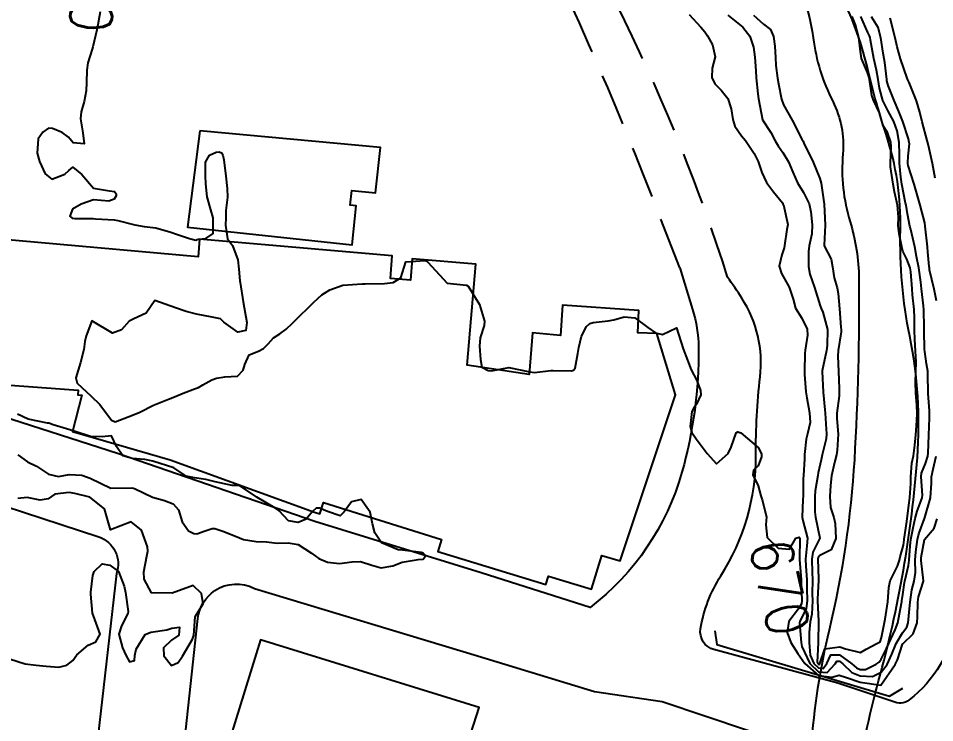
# Model space of a CAD drawing. Header units: metres. Extents: x 298520 to 308411, y 7433745 to 7450750.
# Drawn here: x 300451.8 to 300539.6, y 7445587.4 to 7445654.8 of the extents above; entities that cross this region are included whole.
import ezdxf
from ezdxf.enums import TextEntityAlignment as Align

# ---------------------------------------------------------------- set-up
doc = ezdxf.new("R2010")
doc.units = ezdxf.units.M
doc.header["$LTSCALE"] = 10
doc.linetypes.add('DASHED', pattern=[0.75, 0.5, -0.25])
for name, color, linetype in [('Cotas', 45, 'Continuous'), ('Curvas de Nivel 1m', 11, 'Continuous'), ('Curvas de Nivel 5m', 15, 'Continuous'), ('Edificações', 30, 'Continuous'), ('Hidrografia', 140, 'Continuous'), ('Pontes e viadutos', 190, 'Continuous'), ('Vias Primárias', 230, 'Continuous'), ('Vias Secundárias', 230, 'DASHED')]:
    doc.layers.add(name, color=color, linetype=linetype)
doc.styles.add('Style-STANDARD', font='STANDARD.shx')

msp = doc.modelspace()

# ---------------------------------------------------------------- linework, layer by layer
at = {"layer": 'Curvas de Nivel 1m', "flags": 128}
for points, elevation in [([(300516.07, 7445655.201), (300517.191, 7445653.987), (300517.555, 7445653.553), (300517.83, 7445653.18), (300518.301, 7445652.3), (300518.543, 7445651.169), (300518.26, 7445650.059), (300518.25, 7445649.173), (300518.526, 7445648.568), (300519.121, 7445647.976), (300519.784, 7445647.153), (300520.089, 7445646.159), (300520.236, 7445645.153), (300520.426, 7445644.499), (300521.067, 7445643.597), (300521.45, 7445643.136), (300522.278, 7445641.901), (300522.668, 7445641.124), (300523.027, 7445640.064), (300523.49, 7445639.113), (300524.138, 7445638.237), (300524.994, 7445637.162), (300525.04, 7445637.09), (300525.097, 7445636.983), (300525.518, 7445635.084), (300525.422, 7445634.621), (300525.204, 7445633.087), (300525.171, 7445632.857), (300524.934, 7445632.206), (300524.69, 7445631.094), (300524.913, 7445630.413), (300525.641, 7445629.083), (300526.016, 7445627.945), (300526.266, 7445627.076), (300526.859, 7445626.123), (300527.38, 7445625.065), (300527.406, 7445624.496), (300527.181, 7445623.066), (300527.15, 7445622.736), (300527.111, 7445621.067), (300527.124, 7445620.741), (300527.257, 7445619.065), (300527.34, 7445618.491), (300527.61, 7445617.061), (300527.655, 7445616.149), (300527.394, 7445615.063), (300527.26, 7445614.53), (300527.131, 7445613.066), (300527.107, 7445612.658), (300527.014, 7445611.067), (300527.001, 7445610.743), (300526.978, 7445609.067), (300526.969, 7445608.748), (300526.888, 7445607.067), (300526.954, 7445606.743), (300527.403, 7445605.062), (300527.353, 7445604.311), (300527.225, 7445603.064), (300527.248, 7445602.392), (300527.325, 7445601.062), (300527.342, 7445600.271), (300527.37, 7445599.062), (300527.276, 7445598.312), (300526.669, 7445597.068), (300526.637, 7445596.943), (300526.792, 7445595.067), (300526.873, 7445594.68), (300527.612, 7445593.059), (300528.455, 7445592.27), (300529.289, 7445592.208), (300530.065, 7445593.034), (300530.224, 7445593.275), (300530.467, 7445593.276), (300530.776, 7445593.025), (300531.642, 7445592.199), (300532.452, 7445591.865), (300533.617, 7445591.823), (300534.455, 7445592.228), (300535.022, 7445592.972), (300535.487, 7445593.956), (300535.897, 7445594.959), (300536.503, 7445596.008), (300536.908, 7445596.547), (300537.048, 7445596.945), (300537.189, 7445598.28), (300537.236, 7445598.943), (300537.391, 7445600.101), (300537.615, 7445600.939), (300537.746, 7445601.763), (300537.73, 7445602.939), (300537.768, 7445603.766), (300537.949, 7445604.937), (300538.078, 7445605.476), (300538.596, 7445606.93), (300538.606, 7445606.957), (300538.634, 7445607.032), (300539.179, 7445608.922), (300539.274, 7445610.321), (300539.29, 7445610.921), (300539.434, 7445611.663), (300539.723, 7445612.915)], 669), ([(300519.782, 7445655.154), (300521.192, 7445654), (300521.864, 7445653.133), (300522.232, 7445652.069), (300522.36, 7445651.128), (300522.447, 7445649.823), (300522.478, 7445649.127), (300522.645, 7445647.597), (300522.722, 7445647.124), (300523.083, 7445645.12), (300523.879, 7445643.915), (300524.309, 7445643.101), (300524.586, 7445642.625), (300525.052, 7445641.993), (300525.596, 7445641.084), (300525.988, 7445640.121), (300526.458, 7445639.076), (300527.004, 7445638.165), (300527.547, 7445637.064), (300527.729, 7445636.316), (300527.865, 7445635.061), (300527.811, 7445634.205), (300527.551, 7445633.064), (300527.484, 7445632.518), (300527.491, 7445631.064), (300527.639, 7445630.336), (300528.081, 7445629.058), (300528.615, 7445627.313), (300528.711, 7445627.052), (300528.868, 7445626.694), (300529.303, 7445625.043), (300529.286, 7445623.502), (300529.209, 7445623.044), (300528.822, 7445621.069), (300528.818, 7445621.05), (300528.821, 7445621.031), (300528.906, 7445619.048), (300529.062, 7445617.351), (300529.082, 7445617.045), (300529.199, 7445615.505), (300529.229, 7445615.043), (300529.186, 7445614.584), (300528.813, 7445613.048), (300528.698, 7445612.559), (300528.436, 7445611.302), (300528.385, 7445611.053), (300528.125, 7445609.592), (300528.092, 7445609.056), (300528.106, 7445607.587), (300528.156, 7445607.055), (300528.598, 7445605.065), (300528.592, 7445605.05), (300527.924, 7445603.726), (300527.815, 7445603.058), (300527.852, 7445601.775), (300527.872, 7445601.057), (300527.859, 7445599.741), (300527.871, 7445599.057), (300527.807, 7445597.77), (300527.664, 7445597.058), (300527.548, 7445596.014), (300527.577, 7445595.059), (300527.672, 7445593.86), (300527.997, 7445593.055), (300528.459, 7445592.626), (300528.913, 7445592.591), (300529.254, 7445593.042), (300529.638, 7445593.876), (300530.476, 7445593.881), (300531.647, 7445593.012), (300532.082, 7445592.628), (300532.458, 7445592.474), (300532.964, 7445592.489), (300533.996, 7445592.985), (300534.258, 7445593.19), (300534.47, 7445593.462), (300534.979, 7445594.479), (300535.203, 7445594.969), (300535.815, 7445596.27), (300536.053, 7445596.957), (300536.408, 7445598.829), (300536.426, 7445598.952), (300536.439, 7445599.046), (300536.544, 7445599.674), (300536.707, 7445600.802), (300536.737, 7445600.948), (300537.094, 7445602.429), (300537.137, 7445602.944), (300537.228, 7445604.319), (300537.306, 7445604.943), (300537.517, 7445606.048), (300537.728, 7445606.939), (300537.918, 7445607.659), (300538.384, 7445608.933), (300538.418, 7445609.171), (300538.285, 7445610.934), (300538.327, 7445611.293), (300538.696, 7445612.214), (300538.931, 7445612.927), (300538.968, 7445613.189), (300539.033, 7445614.925), (300539.079, 7445616.594), (300539.094, 7445616.925), (300539.09, 7445617.258), (300538.954, 7445618.927), (300538.935, 7445620.794), (300538.938, 7445620.928), (300538.932, 7445621.056), (300538.811, 7445621.756), (300538.64, 7445622.932), (300538.624, 7445623.132), (300538.573, 7445624.933), (300538.566, 7445625.214), (300538.533, 7445626.933), (300538.505, 7445627.305), (300538.324, 7445628.936), (300538.258, 7445629.581), (300538.062, 7445630.939), (300537.857, 7445632.018), (300537.676, 7445632.943), (300537.292, 7445634.614), (300537.21, 7445634.948), (300536.98, 7445636.109), (300536.843, 7445636.951), (300536.807, 7445637.14), (300536.454, 7445638.956), (300536.346, 7445639.634), (300536.216, 7445640.958), (300536.21, 7445641.8), (300536.178, 7445642.959), (300535.977, 7445644.058), (300535.662, 7445644.964), (300535.099, 7445646.027), (300534.625, 7445646.977), (300534.299, 7445648.156), (300534.179, 7445648.984), (300534.024, 7445649.869), (300533.761, 7445650.991), (300533.437, 7445652.738), (300533.4, 7445652.997), (300533.351, 7445653.164), (300533.188, 7445653.48), (300532.501, 7445655.007)], 668), ([(300522.223, 7445655.13), (300523.195, 7445654.288), (300523.865, 7445653.786), (300524.138, 7445653.106), (300524.259, 7445652.189), (300524.327, 7445651.102), (300524.377, 7445650.334), (300524.538, 7445649.099), (300524.614, 7445648.583), (300524.907, 7445647.093), (300525.105, 7445646.553), (300525.933, 7445645.081), (300526.869, 7445643.268), (300526.973, 7445643.071), (300527.061, 7445642.894), (300527.93, 7445641.061), (300528.584, 7445639.49), (300528.706, 7445639.053), (300528.993, 7445637.05), (300529.089, 7445635.048), (300528.997, 7445633.103), (300529.005, 7445633.049), (300529.663, 7445631.772), (300529.789, 7445631.037), (300529.947, 7445629.994), (300530.237, 7445629.03), (300530.353, 7445628.494), (300530.458, 7445627.026), (300530.594, 7445625.276), (300530.629, 7445625.023), (300530.629, 7445624.812), (300530.333, 7445623.027), (300530.293, 7445622.503), (300530.38, 7445621.026), (300530.423, 7445619.38), (300530.437, 7445619.025), (300530.423, 7445618.679), (300530.225, 7445617.028), (300530.228, 7445616.508), (300530.335, 7445615.026), (300530.259, 7445613.477), (300530.179, 7445613.028), (300529.986, 7445612.321), (300529.706, 7445611.035), (300529.615, 7445610.09), (300529.545, 7445609.037), (300529.596, 7445607.99), (300529.911, 7445607.031), (300530.064, 7445606.465), (300530.119, 7445605.027), (300529.682, 7445603.948), (300528.588, 7445603.411), (300528.424, 7445603.213), (300528.4, 7445603.052), (300528.446, 7445601.17), (300528.446, 7445601.051), (300528.366, 7445599.221), (300528.37, 7445599.052), (300528.455, 7445597.109), (300528.456, 7445597.051), (300528.418, 7445595.126), (300528.415, 7445595.051), (300528.339, 7445593.177), (300528.388, 7445593.051), (300528.462, 7445592.979), (300528.537, 7445592.975), (300528.585, 7445593.049), (300529.052, 7445594.477), (300530.488, 7445594.665), (300531.035, 7445594.464), (300532.48, 7445594.123), (300533.038, 7445594.441), (300534.053, 7445594.984), (300534.354, 7445595.121), (300534.499, 7445595.552), (300534.784, 7445596.976), (300534.847, 7445597.306), (300535.1, 7445598.971), (300535.191, 7445600.333), (300535.338, 7445600.968), (300536.011, 7445602.393), (300536.207, 7445602.956), (300536.28, 7445603.262), (300536.604, 7445604.383), (300536.668, 7445604.894), (300536.674, 7445604.949), (300536.916, 7445606.661), (300536.957, 7445606.947), (300537.144, 7445608.449), (300537.218, 7445608.944), (300537.309, 7445610.308), (300537.305, 7445610.944), (300537.406, 7445612.233), (300537.553, 7445612.941), (300537.697, 7445613.956), (300537.777, 7445614.939), (300537.858, 7445615.817), (300537.91, 7445616.938), (300537.876, 7445617.825), (300537.779, 7445618.94), (300537.745, 7445619.984), (300537.783, 7445620.94), (300537.801, 7445621.952), (300537.745, 7445622.941), (300537.672, 7445624.105), (300537.657, 7445624.942), (300537.656, 7445626.147), (300537.624, 7445626.942), (300537.473, 7445628.358), (300537.414, 7445628.945), (300537.287, 7445630.577), (300537.227, 7445630.947), (300536.931, 7445631.783), (300536.541, 7445632.558), (300536.454, 7445632.957), (300536.199, 7445634.205), (300536.103, 7445634.959), (300536.134, 7445635.8), (300536.033, 7445636.96), (300535.745, 7445638.223), (300535.597, 7445638.964), (300535.369, 7445640.635), (300535.354, 7445640.967), (300535.42, 7445642.606), (300535.393, 7445642.967), (300535.072, 7445643.917), (300534.662, 7445644.559), (300534.527, 7445644.978), (300534.287, 7445645.79), (300533.711, 7445646.991), (300533.565, 7445647.441), (300533.352, 7445648.997), (300533.313, 7445649.175), (300533.139, 7445649.641), (300532.585, 7445651.006), (300532.49, 7445651.68), (300532.329, 7445653.009), (300531.996, 7445654.211), (300531.688, 7445655.015)], 667), ([(300539.75, 7445627.785), (300539.541, 7445628.92), (300539.106, 7445630.742), (300539.077, 7445630.928), (300539.065, 7445631.068), (300538.938, 7445632.474), (300538.902, 7445632.93), (300538.902, 7445632.972), (300538.687, 7445634.933), (300538.632, 7445635.27), (300538.208, 7445636.938), (300537.88, 7445638.065), (300537.613, 7445638.944), (300537.04, 7445640.757), (300537.005, 7445640.95), (300537.004, 7445640.99), (300537.05, 7445641.64), (300537.178, 7445642.832), (300537.158, 7445642.949), (300537.066, 7445643.286), (300536.533, 7445644.955), (300536.143, 7445645.914), (300535.704, 7445646.964), (300535.127, 7445648.421), (300535.012, 7445648.852), (300534.997, 7445648.972), (300534.798, 7445650.624), (300534.735, 7445650.976), (300534.638, 7445651.5), (300534.441, 7445652.981), (300534.163, 7445653.956), (300533.549, 7445654.995)], 669)]:
    msp.add_lwpolyline(points, dxfattribs=dict(at, elevation=elevation))
at = {"layer": 'Curvas de Nivel 5m', "elevation": 670, "flags": 128}
for points in [[(300459.626, 7445655.457), (300459.352, 7445653.878), (300459.322, 7445653.738), (300459.176, 7445653.206), (300458.925, 7445652.123), (300458.861, 7445651.883), (300458.466, 7445650.564), (300458.365, 7445649.888), (300458.316, 7445648.693), (300458.296, 7445647.888), (300458.102, 7445646.89), (300457.806, 7445645.893), (300457.767, 7445645.209), (300457.992, 7445643.891), (300458.105, 7445642.837), (300457.053, 7445642.914), (300456.604, 7445643.452), (300455.986, 7445643.916), (300455.068, 7445644.275), (300454.676, 7445644.327), (300454.139, 7445643.939), (300453.707, 7445643.293), (300453.604, 7445641.944), (300453.842, 7445641.131), (300454.356, 7445639.937), (300455.008, 7445639.43), (300456.258, 7445639.911), (300456.642, 7445640.282), (300457.023, 7445640.586), (300457.89, 7445639.891), (300459, 7445638.582), (300460.548, 7445638.314), (300460.997, 7445638.254), (300461.172, 7445638.035), (300461.175, 7445637.857), (300460.99, 7445637.528), (300460.455, 7445637.332), (300458.989, 7445637.451), (300457.818, 7445637.058), (300456.98, 7445636.568), (300456.723, 7445635.904), (300456.97, 7445635.708), (300457.199, 7445635.668), (300458.97, 7445635.66), (300459.196, 7445635.651), (300460.968, 7445635.543), (300461.344, 7445635.478), (300462.961, 7445635.057), (300463.863, 7445634.917), (300464.958, 7445634.79), (300466.4, 7445634.347), (300466.948, 7445634.156), (300468.183, 7445633.771), (300468.791, 7445633.612), (300468.942, 7445633.656), (300469.022, 7445633.679), (300469.751, 7445633.752), (300470.466, 7445634.229), (300470.45, 7445635.745), (300470.23, 7445636.498), (300469.882, 7445637.751), (300469.775, 7445638.983), (300469.745, 7445639.753), (300469.717, 7445641.069), (300470.112, 7445641.749), (300470.755, 7445642.034), (300471.046, 7445642.069), (300471.276, 7445641.967), (300471.391, 7445641.735), (300471.474, 7445641.296), (300471.678, 7445639.73), (300471.805, 7445638.532), (300471.824, 7445637.728), (300471.681, 7445636.431), (300471.663, 7445635.73), (300471.647, 7445635.045), (300471.846, 7445633.726), (300472.305, 7445633.088), (300472.821, 7445631.712), (300472.91, 7445630.829), (300473.03, 7445629.709), (300473.051, 7445629.548), (300473.333, 7445627.705), (300473.436, 7445627.135), (300473.685, 7445625.702), (300473.591, 7445624.953), (300472.839, 7445624.775), (300471.484, 7445625.731), (300471.172, 7445626.052), (300470.857, 7445626.135), (300470.383, 7445626.22), (300468.861, 7445626.524), (300467.863, 7445626.775), (300466.866, 7445627.123), (300464.873, 7445627.81), (300464.061, 7445626.618), (300462.855, 7445626.077), (300462.431, 7445625.836), (300461.668, 7445625.02), (300460.836, 7445624.701), (300458.853, 7445625.88), (300458.291, 7445624.428), (300458.185, 7445623.89), (300458.066, 7445623.142), (300457.747, 7445621.896), (300457.296, 7445620.41), (300457.43, 7445619.9), (300458.765, 7445618.662), (300459.6, 7445617.872), (300460.738, 7445616.354), (300461.07, 7445616.189), (300462.743, 7445616.831), (300463.436, 7445617.133), (300464.753, 7445617.81), (300466.19, 7445618.367), (300466.765, 7445618.59), (300467.602, 7445618.946), (300468.777, 7445619.392), (300469.055, 7445619.481), (300469.474, 7445619.753), (300470.323, 7445620.209), (300470.789, 7445620.374), (300471.577, 7445620.514), (300472.792, 7445620.586), (300473.348, 7445621.154), (300473.501, 7445621.703), (300473.909, 7445622.601), (300474.816, 7445622.954), (300475.274, 7445623.23), (300475.725, 7445623.681), (300476.257, 7445624.25), (300476.837, 7445624.616), (300477.444, 7445625.061), (300478.053, 7445625.652), (300478.861, 7445626.44), (300479.467, 7445627.034), (300480.073, 7445627.628), (300480.486, 7445628.015), (300480.88, 7445628.347), (300481.641, 7445628.856), (300482.89, 7445629.291), (300484.75, 7445629.431), (300484.892, 7445629.429), (300485.033, 7445629.427), (300486.892, 7445629.454), (300487.71, 7445629.538), (300488.441, 7445629.986), (300488.923, 7445631.52), (300490.786, 7445631.64), (300490.924, 7445631.58), (300491.02, 7445631.499), (300492.893, 7445629.48), (300494.721, 7445629.283), (300494.89, 7445629.191), (300495.985, 7445627.439), (300496.463, 7445625.828), (300496.419, 7445625.434), (300496.033, 7445624.24), (300495.992, 7445623.438), (300496.082, 7445622.166), (300496.198, 7445621.436), (300496.798, 7445621.109), (300497.141, 7445621.082), (300498.803, 7445621.4), (300500.797, 7445620.979), (300501.235, 7445620.937), (300502.799, 7445621.113), (300503.033, 7445621.123), (300504.799, 7445621.075), (300504.995, 7445621.133), (300505.145, 7445621.327), (300505.413, 7445622.728), (300505.485, 7445623.323), (300505.765, 7445624.394), (300506.229, 7445625.316), (300506.548, 7445625.621), (300506.857, 7445625.711), (300508.291, 7445625.863), (300508.86, 7445625.976), (300509.834, 7445626.247), (300510.862, 7445626.151), (300512.093, 7445625.248), (300512.845, 7445624.732), (300513.509, 7445624.564), (300514.853, 7445625.21), (300515.505, 7445623.203), (300515.905, 7445622.106), (300516.27, 7445621.195), (300516.787, 7445620.16), (300517.164, 7445619.186), (300517.169, 7445618.786), (300516.76, 7445617.898), (300516.47, 7445617.479), (300516.328, 7445617.194), (300516.171, 7445615.764), (300516.325, 7445615.194), (300516.724, 7445614.57), (300517.804, 7445613.179), (300518.693, 7445612.17), (300519.804, 7445613.153), (300520.093, 7445613.769), (300520.557, 7445615.143), (300520.734, 7445615.251), (300521.015, 7445615.137), (300522.712, 7445613.701), (300522.982, 7445613.117), (300522.98, 7445612.838), (300522.692, 7445611.99), (300522.243, 7445611.569), (300522.181, 7445611.125), (300522.667, 7445610.075), (300522.92, 7445609.117), (300523.045, 7445608.72), (300523.488, 7445607.111), (300523.414, 7445606.323), (300523.528, 7445605.111), (300524.598, 7445604.098), (300525.665, 7445604.016), (300526.27, 7445605.075), (300526.614, 7445605.168), (300526.676, 7445605.069), (300526.682, 7445604.999), (300526.624, 7445603.07), (300526.626, 7445603.026), (300526.799, 7445601.068), (300526.811, 7445600.816), (300526.867, 7445599.067), (300526.825, 7445598.772), (300526.525, 7445598.277), (300525.629, 7445597.083), (300525.442, 7445596.025), (300525.805, 7445595.08), (300526.477, 7445594.025), (300527.142, 7445593.063), (300528.452, 7445591.917), (300529.731, 7445591.756), (300530.452, 7445591.948), (300531.144, 7445591.714), (300532.445, 7445591.258), (300534.434, 7445590.989), (300535.787, 7445592.96), (300536.011, 7445593.416), (300536.492, 7445594.894), (300536.506, 7445594.937), (300536.528, 7445594.95), (300537.534, 7445595.908), (300537.901, 7445596.936), (300537.942, 7445597.512), (300537.965, 7445598.936), (300538.033, 7445599.442), (300538.509, 7445600.931), (300538.514, 7445600.98), (300538.288, 7445602.933), (300538.298, 7445603.222), (300538.604, 7445604.93), (300539.538, 7445606.007), (300539.837, 7445606.918)], [(300539.634, 7445639.536), (300539.364, 7445640.925), (300539.055, 7445642.369), (300538.919, 7445642.931), (300538.868, 7445643.128), (300538.388, 7445644.937), (300538.171, 7445645.865), (300537.845, 7445646.943), (300537.131, 7445648.709), (300537.028, 7445648.951), (300536.966, 7445649.121), (300536.328, 7445650.958), (300536.006, 7445652.126), (300535.817, 7445652.964), (300535.312, 7445654.859)], [(300451.755, 7445613.025), (300452.687, 7445612.38), (300453.533, 7445611.942), (300454.675, 7445611.181), (300455.645, 7445610.949), (300456.675, 7445611.16), (300457.875, 7445611.092), (300458.672, 7445610.809), (300460.663, 7445609.86), (300462.664, 7445609.894), (300462.92, 7445609.827), (300464.65, 7445608.978), (300465.79, 7445608.655), (300466.641, 7445608.34), (300467.148, 7445607.782), (300467.484, 7445606.639), (300468.116, 7445605.767), (300468.609, 7445605.494), (300468.9, 7445605.466), (300469.687, 7445605.749), (300470.378, 7445605.98), (300470.615, 7445605.972), (300471.39, 7445605.732), (300472.606, 7445605.253), (300473.367, 7445604.943), (300474.599, 7445604.747), (300475.57, 7445604.709), (300476.597, 7445604.59), (300477.653, 7445604.599), (300478.595, 7445604.439), (300479.897, 7445603.627), (300480.578, 7445603.121), (300481.413, 7445602.774), (300482.573, 7445602.626), (300483.777, 7445602.784), (300484.576, 7445602.84), (300485.662, 7445602.469), (300486.57, 7445602.218), (300487.689, 7445602.422), (300488.575, 7445602.769), (300490.1, 7445603.029), (300490.578, 7445603.035), (300490.773, 7445603.306), (300490.717, 7445603.499), (300490.585, 7445603.627), (300490.405, 7445603.684), (300488.588, 7445603.899), (300488.174, 7445603.95), (300486.599, 7445604.622), (300485.937, 7445605.557), (300485.74, 7445606.441), (300485.492, 7445607.561), (300484.651, 7445608.776), (300483.702, 7445608.529), (300483.023, 7445607.594), (300482.629, 7445607.2), (300481.427, 7445607.612), (300480.637, 7445607.922), (300480.334, 7445607.927), (300479.966, 7445607.627), (300479.367, 7445606.891), (300478.622, 7445606.559), (300477.69, 7445606.721), (300476.799, 7445607.668), (300476.635, 7445607.799), (300476.357, 7445607.953), (300474.652, 7445608.973), (300473.551, 7445609.707), (300473.007, 7445610.055), (300472.667, 7445610.089), (300472.288, 7445610.102), (300470.67, 7445610.438), (300469.756, 7445610.665), (300468.674, 7445610.826), (300467.891, 7445610.988), (300466.683, 7445611.79), (300464.689, 7445612.426), (300463.926, 7445612.582), (300462.692, 7445612.695), (300461.799, 7445612.948), (300461.214, 7445613.852), (300460.718, 7445614.853), (300459.833, 7445614.752), (300458.717, 7445614.798), (300457.42, 7445615.202), (300456.726, 7445615.421), (300455.141, 7445615.926), (300454.734, 7445616.06), (300454.579, 7445616.087), (300452.738, 7445616.454), (300451.718, 7445616.941)], [(300450.948, 7445593.491), (300452.459, 7445593.016), (300453.498, 7445592.899), (300454.456, 7445592.801), (300455.666, 7445592.707), (300456.458, 7445592.892), (300457.006, 7445593.36), (300457.391, 7445593.896), (300458.482, 7445594.806), (300459.222, 7445595.136), (300459.636, 7445595.869), (300459.121, 7445597.26), (300458.898, 7445597.876), (300458.729, 7445599.689), (300458.734, 7445599.878), (300458.938, 7445601.498), (300459.07, 7445601.875), (300459.843, 7445602.595), (300460.569, 7445602.472), (300461.408, 7445601.852), (300461.931, 7445600.464), (300462.054, 7445599.845), (300462.318, 7445598.04), (300462.291, 7445597.842), (300461.672, 7445596.678), (300461.413, 7445595.851), (300461.778, 7445594.549), (300462.106, 7445593.844), (300462.464, 7445593.228), (300462.943, 7445593.356), (300462.96, 7445593.833), (300463.078, 7445594.43), (300463.941, 7445595.818), (300464.495, 7445596.068), (300466.013, 7445596.28), (300466.499, 7445596.442), (300467.251, 7445596.529), (300467.161, 7445595.78), (300466.488, 7445595.29), (300465.708, 7445594.571), (300465.743, 7445593.797), (300466.459, 7445592.851), (300467.096, 7445593.147), (300467.513, 7445593.774), (300468.489, 7445595.399), (300468.582, 7445595.669), (300468.601, 7445595.759), (300468.753, 7445597.515), (300468.853, 7445597.757), (300469.493, 7445598.785), (300469.337, 7445599.752), (300468.55, 7445600.511), (300466.543, 7445599.79), (300464.543, 7445599.81), (300463.87, 7445601.134), (300463.815, 7445601.821), (300464.112, 7445603.351), (300464.197, 7445603.816), (300464.166, 7445604.238), (300463.584, 7445605.82), (300462.621, 7445606.632), (300460.613, 7445605.86), (300460.051, 7445607.866), (300458.649, 7445608.981), (300457.217, 7445609.339), (300456.656, 7445609.42), (300455.307, 7445609.269), (300454.647, 7445608.839), (300453.893, 7445608.689), (300452.648, 7445608.95), (300451.758, 7445608.852)]]:
    msp.add_lwpolyline(points, dxfattribs=at)
at = {"layer": 'Edificações'}
msp.add_lwpolyline([(300469.186, 7445644.08), (300468.014, 7445634.842), (300483.78, 7445633.165), (300484.175, 7445636.872), (300483.592, 7445636.934), (300483.744, 7445638.358), (300486.023, 7445638.116), (300486.486, 7445642.476)], close=True, dxfattribs=at)
for points in [[(300446.231, 7445620.049), (300457.522, 7445619.231), (300457.49, 7445618.783), (300457.873, 7445618.755), (300456.976, 7445615.28), (300466.352, 7445612.564), (300480.183, 7445607.554), (300480.682, 7445607.391), (300481.034, 7445608.466), (300492.337, 7445604.916), (300491.984, 7445603.793), (300502.35, 7445600.621), (300502.596, 7445601.425), (300506.699, 7445600.17), (300507.691, 7445603.412), (300509.451, 7445602.874), (300514.768, 7445618.788), (300512.956, 7445624.654), (300511.16, 7445624.736), (300511.256, 7445626.851), (300503.925, 7445627.369), (300503.728, 7445624.46), (300501.069, 7445624.73), (300500.748, 7445620.732), (300494.806, 7445621.618), (300495.615, 7445631.295), (300489.535, 7445631.8), (300489.365, 7445629.752), (300487.439, 7445629.912), (300487.619, 7445632.081), (300469.162, 7445633.701), (300469.014, 7445632.016), (300442.208, 7445634.387)], [(300495.15, 7445586.358), (300495.953, 7445588.842), (300475.006, 7445595.315), (300470.073, 7445579.419)]]:
    msp.add_lwpolyline(points, dxfattribs=at)
at = {"layer": 'Hidrografia'}
for points in [[(300523.708, 7445662.225, -0.151744), (300527.946, 7445652.964, 0.0855), (300529.816, 7445646.893, -0.139759), (300530.792, 7445641.856, 0.096212), (300531.481, 7445635.363, -0.072142), (300532.324, 7445629.91, -0.017217), (300531.89, 7445612.572, -0.043889), (300529.471, 7445596.257, 0.081796), (300527.85, 7445573.678, -0.075958), (300527.423, 7445566.582, -0.035217), (300520.699, 7445543.383, 0.002654), (300515.157, 7445528.069, -0.054982), (300507.641, 7445512.579, 0.056592), (300499.601, 7445495.873, -0.050599), (300493.245, 7445482.252, 0.218044), (300493.013, 7445480.119, -0.22685), (300492.5, 7445476.036, 0.027928), (300483.846, 7445460.759, -0.082419)], [(300490.564, 7445461.25, 0.117628), (300495.617, 7445470.461, -0.08169), (300498.346, 7445476.402, 0.154416), (300499.443, 7445480.117, -0.187639), (300501.224, 7445484.97, 0.166579), (300503.182, 7445489.698, -0.10391), (300504.472, 7445494.367, 0.051486), (300507.594, 7445502.329, -0.140378), (300512.335, 7445510.065, 0.195988), (300515.624, 7445517.022, -0.115828), (300517.492, 7445523.393, 0.021262), (300526.072, 7445540.147, 0.068083), (300533.966, 7445566.141, 0.138697), (300532.629, 7445577.546, -0.1309), (300532.148, 7445581.162, -0.035386), (300534.213, 7445591.402, 0.048872), (300537.928, 7445612.779, 0.068608), (300537.2, 7445624.395, -0.055844), (300536.304, 7445634.552, 0.086304), (300534.925, 7445643.759, -0.022929), (300533.221, 7445649.797, 0.055178), (300530.717, 7445656.892, 0.027464)]]:
    msp.add_lwpolyline(points, format="xyb", dxfattribs=at)
at = {"layer": 'Pontes e viadutos'}
msp.add_lwpolyline([(300518.517, 7445596.192), (300518.713, 7445594.864), (300535.274, 7445589.933), (300536.532, 7445590.701)], dxfattribs=at)
at = {"layer": 'Vias Primárias'}
for points in [[(300513.977, 7445749.95), (300519.968, 7445736.071), (300533.315, 7445705.156, -0.050267), (300537.458, 7445692.09, -0.020038), (300539.123, 7445682.186), (300541.352, 7445669.035), (300542.337, 7445663.931), (300543.949, 7445655.325), (300547.272, 7445633.474, -0.082734), (300547.224, 7445630.07, 0.013446), (300546.1, 7445622.751), (300541.665, 7445597.124, -0.185976), (300537.148, 7445589.574, -0.293499), (300535.566, 7445589.426), (300530.296, 7445591.18), (300518.441, 7445594.389, -0.38413), (300517.157, 7445596.38, -0.10283), (300519.093, 7445601.44, 0.14486), (300522.457, 7445613.017, -0.029871), (300522.867, 7445620.501, 0.173176), (300521.115, 7445628.035, 0.011944), (300519.752, 7445630.048, -1.940661)], [(300515.164, 7445630.94), (300516.39, 7445626.964, -0.07206), (300516.958, 7445623.335, -0.071671), (300515.372, 7445611.378, -0.162172), (300506.579, 7445598.427), (300496.149, 7445601.725), (300480.199, 7445606.668), (300461.405, 7445613.134), (300426.834, 7445624.248, -0.136092), (300418.348, 7445629.827, -0.216851), (300416.087, 7445637.36, -0.00007), (300416.871, 7445643.108), (300418.213, 7445651.877), (300420.249, 7445670.54)], [(300396.891, 7445576.004), (300399.722, 7445614.57), (300397.059, 7445614.895), (300398.07, 7445625.117), (300399.306, 7445624.715), (300411.412, 7445620.787), (300443.289, 7445610.494), (300459.502, 7445605.174, -0.423608), (300461.197, 7445601.686), (300458.053, 7445573.959)], [(300453.405, 7445457.712), (300457.33, 7445492.661), (300463.14, 7445543.96), (300465.324, 7445563.321), (300469.004, 7445597.354, -0.222112), (300470.634, 7445600.044, -0.274494), (300474.421, 7445600.245), (300495.781, 7445593.797), (300506.996, 7445590.371), (300513.47, 7445589.417), (300534.019, 7445582.532, -0.39059), (300538.458, 7445574.461), (300537.353, 7445568.818), (300536.034, 7445560.779), (300533.482, 7445547.3), (300527.983, 7445526.744, -0.001625), (300527.215, 7445523.911, 0.072902), (300526.729, 7445519.956, 0.384243), (300529.767, 7445516.739, -0.571682), (300532.378, 7445511.361, 0.038662), (300528.875, 7445505.09, 0.350222), (300529.444, 7445502.779, 0.074611), (300541.467, 7445496.109)]]:
    msp.add_lwpolyline(points, format="xyb", dxfattribs=at)
at = {"layer": 'Vias Secundárias'}
for points in [[(300519.752, 7445630.048, 0.03728), (300509.891, 7445654.616, 0.007732), (300501.054, 7445671.941, 0.028709), (300494.002, 7445683.587, -0.034313), (300492.077, 7445686.848, 0.022249), (300485.293, 7445698.998, 0.02438), (300476.929, 7445711.159, -0.066975), (300472.009, 7445719.802, 0.046118), (300466.73, 7445730.045, -0.031771), (300461.458, 7445739.592, 0.002518), (300459.09, 7445744.545), (300456.836, 7445749.198), (300453.328, 7445756.162, -0.044659), (300450.997, 7445762.044, 0.086523), (300445.873, 7445772.369, 0.04074), (300439.449, 7445779.772, 0.100074), (300431.727, 7445784.778, 0.077), (300427.327, 7445785.771)], [(300515.164, 7445630.94), (300512.511, 7445637.769, 0.025637), (300497.744, 7445670.671, 0.029696), (300478.263, 7445703.732, 0.008733), (300472.694, 7445711.711, -0.058), (300465.643, 7445724.289, -0.018605), (300462.844, 7445731.775, 0.092707), (300457.24, 7445741.9, -0.033724), (300452.043, 7445749.132, -0.10542), (300449.148, 7445755.835, 0.002829), (300448.317, 7445761.792, 0.121278), (300447.226, 7445764.48, -0.006086), (300441.941, 7445771.966, 0.156875), (300434.919, 7445777.381), (300427.865, 7445779.922)]]:
    msp.add_lwpolyline(points, format="xyb", dxfattribs=at)

# ---------------------------------------------------------------- texts
at = {"layer": 'Cotas', "style": 'Style-STANDARD'}
for rotation, p in [(265.86379, (300458.993, 7445658.155, 670)), (282.88546, (300524.732, 7445600.372, 670))]:
    msp.add_text('670', height=4, rotation=rotation, dxfattribs=at).set_placement(p, align=Align.MIDDLE_CENTER)

doc.saveas('drawing.dxf')
